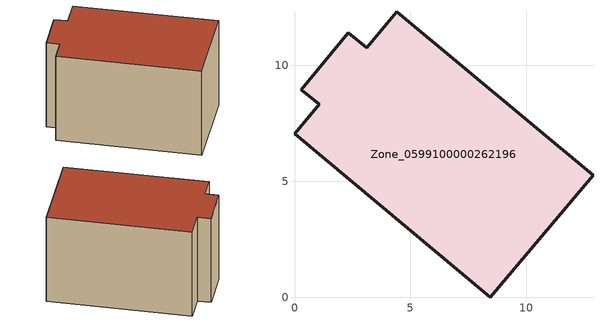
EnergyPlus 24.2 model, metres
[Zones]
Zone_0599100000262196
 floor ground (C_G): 4.41,12.32 12.87,5.27 8.44,0 0,7.05 1.06,8.32 0.28,8.96 2.32,11.41 3.11,10.77 z0
 wall outside (C_F): 3.11,10.77 2.32,11.41 0.28,8.96 1.06,8.32 0,7.05 8.44,0 12.87,5.27 4.41,12.32 3.11,10.77 z0:7.45
 roof outside (C_R): 12.87,5.27 4.41,12.32 3.11,10.77 2.32,11.41 0.28,8.96 1.06,8.32 0,7.05 8.44,0 z7.45
[BUILDING]
Pand.0599100000262196: North Axis=0; Terrain=City; Loads Convergence Tolerance Value=0.04; Temperature Convergence Tolerance Value=0.4; Solar Distribution=FullExterior; Maximum Number of Warmup Days=25; Minimum Number of Warmup Days=1
[Site:Location]
Rotterdam.The.Hague.AP_ZH_NLD Design_Conditions: Latitude=51.96; Longitude=4.45; Time Zone=1; Elevation=-4.5
[SITE:GROUNDTEMPERATURE:BUILDINGSURFACE]
18, 18, 18, 18, 18, 18, 18, 18, 18, 18, 18, 18
[MATERIAL] Thermal Absorptance=0.9; Solar Absorptance=0.7; Visible Absorptance=0.7
Name | Roughness | Thickness | Conductivity | Density | Specific Heat
G.TC.1946-1964 | MediumSmooth | 0.15 | 1 | 540 | 1210
F.TC.1946-1964 | Rough | 0.3 | 0.857143 | 1920 | 840
R.TC.1946-1964 | MediumRough | 0.2 | 0.235294 | 1500 | 1000
[CONSTRUCTION]
C_G: G.TC.1946-1964
C_F: F.TC.1946-1964
C_R: R.TC.1946-1964
[ZONE]
Zone_0599100000262196: Type=1; Multiplier=1; Ceiling Height=Autocalculate; Volume=Autocalculate; Floor Area=autocalculate; Part of Total Floor Area=Yes
[ZONEINFILTRATION:DESIGNFLOWRATE]
Infil_Zone_0599100000262196: Zone or ZoneList or Space or SpaceList=Zone_0599100000262196; Schedule=AlwaysOn; Design Flow Rate Calculation Method=Flow/Area; Flow Rate per Floor Area=0.003; Constant Term Coefficient=1; Temperature Term Coefficient=0; Velocity Term Coefficient=0; Velocity Squared Term Coefficient=0
[HVACTEMPLATE:ZONE:IDEALLOADSAIRSYSTEM]
Zone_0599100000262196: Maximum Heating Supply Air Temperature=50; Minimum Cooling Supply Air Temperature=13; Maximum Heating Supply Air Humidity Ratio=0.0156; Minimum Cooling Supply Air Humidity Ratio=0.0077; Heating Limit=NoLimit; Cooling Limit=NoLimit; Dehumidification Control Type=ConstantSensibleHeatRatio; Cooling Sensible Heat Ratio=0.7; Dehumidification Setpoint=60; Humidification Control Type=None; Humidification Setpoint=30; Outdoor Air Method=None; Outdoor Air Flow Rate per Person=0.00944; Outdoor Air Flow Rate per Zone Floor Area=0; Outdoor Air Flow Rate per Zone=0; Demand Controlled Ventilation Type=None; Outdoor Air Economizer Type=NoEconomizer; Heat Recovery Type=None; Sensible Heat Recovery Effectiveness=0.7; Latent Heat Recovery Effectiveness=0.65
[ZONECONTROL:THERMOSTAT]
ThermostatControl_Zone_0599100000262196: Zone or ZoneList=Zone_0599100000262196; Control Type Schedule=DualSetpointControlType; Control 1=Thermostat_Zone_0599100000262196; Temperature Difference Between Cutout And Setpoint=0
[THERMOSTATSETPOINT:DUALSETPOINT]
Thermostat_Zone_0599100000262196: Heating Setpoint Temperature Schedule=HeatingSetpoint_Zone_0599100000262196; Cooling Setpoint Temperature Schedule=CoolingSetpoint_Zone_0599100000262196
[SCHEDULE:COMPACT]
HeatingSetpoint_Zone_0599100000262196: Through: 12/31, For: AllDays, Until: 24:00, 21
CoolingSetpoint_Zone_0599100000262196: Through: 12/31, For: AllDays, Until: 24:00, 24
DualSetpointControlType: Through: 12/31, For: AllDays, Until: 24:00, 4
AlwaysOn: Through: 12/31, For: AllDays, Until: 24:00, 1
